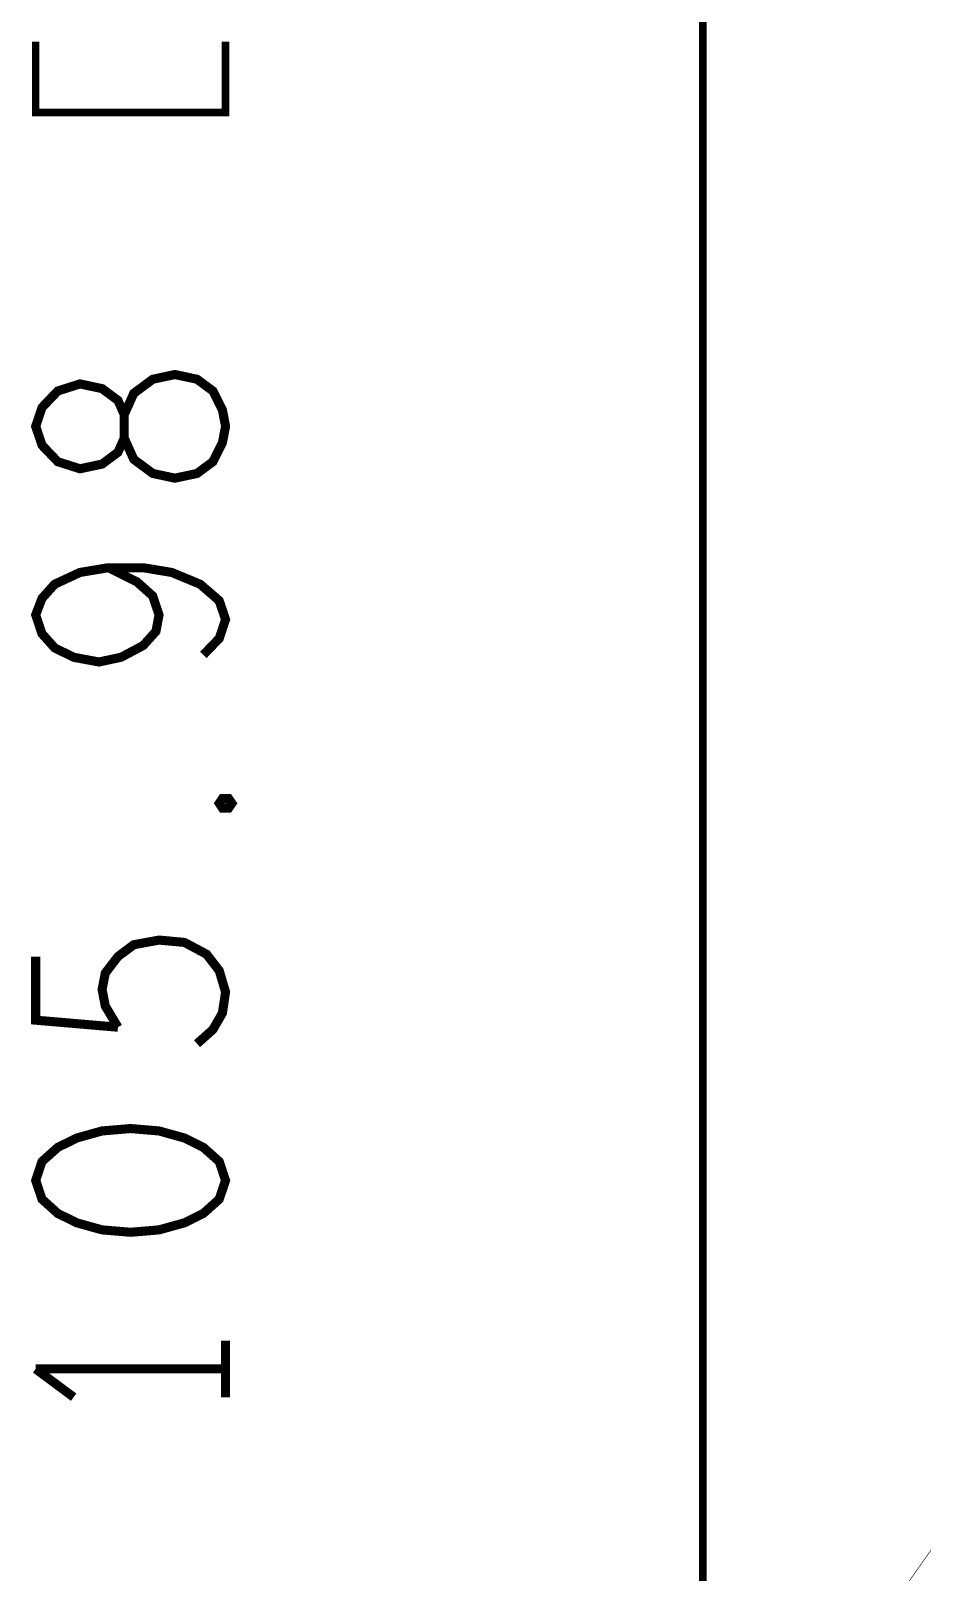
# Model space of a CAD drawing. Extents: x -81 to 328, y -202 to 89.
# Drawn here: x -32.59 to -17.68, y -57.56 to -31.81 of the extents above; entities that cross this region are included whole.
import ezdxf

# ---------------------------------------------------------------- set-up
doc = ezdxf.new("R2010")
doc.units = 0

msp = doc.modelspace()

# ---------------------------------------------------------------- linework, layer by layer
for points, const_width in [([(-21.35, -72.249), (-21.35, 32.011)], 0.127), ([(-29.329, -31.99), (-29.329, -33.171), (-32.504, -33.171), (-32.504, -31.99)], 0.127), ([(-29.7, -42.235), (-29.435, -41.959), (-29.329, -41.644), (-29.435, -41.329), (-29.753, -41.054), (-30.229, -40.857), (-30.705, -40.778), (-31.287, -40.778), (-31.763, -40.857), (-32.187, -41.054), (-32.398, -41.29), (-32.504, -41.566), (-32.398, -41.881), (-32.187, -42.117), (-31.869, -42.274), (-31.446, -42.353), (-31.076, -42.274), (-30.705, -42.077), (-30.493, -41.841), (-30.441, -41.566), (-30.546, -41.251), (-30.811, -41.014), (-31.287, -40.778)], 0.152), ([(-29.806, -48.731), (-29.541, -48.495), (-29.382, -48.219), (-29.329, -47.865), (-29.435, -47.51), (-29.647, -47.235), (-30.017, -47.038), (-30.441, -46.999), (-30.864, -47.077), (-31.128, -47.274), (-31.34, -47.55), (-31.393, -47.825), (-31.34, -48.101), (-31.128, -48.455)], 0.152), ([(-31.128, -48.455), (-32.504, -48.337), (-32.504, -47.274)], 0.152), ([(-29.329, -54.636), (-29.329, -53.692)], 0.152), ([(-29.329, -54.164), (-32.504, -54.164)], 0.152), ([(-32.504, -54.164), (-31.869, -54.636)], 0.152)]:
    msp.add_lwpolyline(points, dxfattribs=dict(const_width=const_width))
at = {"const_width": 0.0102}
msp.add_lwpolyline([(-11.95, 5.061), (-11.95, -46.094, -0.154617), (-13.774, -51.853), (-19.526, -60.019, 0.154617), (-21.35, -65.777), (-21.35, -82.847, 0.250784), (-20.905, -83.679), (-20.702, -83.814, 0.148072), (-20.147, -83.982), (-10.55, -83.982, 0.414366), (-10.05, -83.482), (-10.05, -71.034, -0.208002), (-8.46, -67.378), (2.17, -57.465, 0.207998), (5.35, -50.152), (5.35, -0.684, 0.256397)], format="xyb", dxfattribs=at)
at = {"const_width": 0.152}
for points in [[(-29.329, -38.416), (-29.382, -38.14), (-29.541, -37.825), (-29.806, -37.629), (-30.176, -37.55), (-30.546, -37.629), (-30.864, -37.865), (-31.023, -38.219), (-31.023, -38.613), (-31.128, -38.849), (-31.393, -39.046), (-31.763, -39.125), (-32.134, -39.007), (-32.398, -38.731), (-32.504, -38.416), (-32.398, -38.101), (-32.134, -37.825), (-31.763, -37.707), (-31.393, -37.786), (-31.128, -37.983), (-31.023, -38.219), (-31.023, -38.613), (-30.864, -38.967), (-30.546, -39.203), (-30.176, -39.282), (-29.806, -39.203), (-29.541, -39.007), (-29.382, -38.692)], [(-29.223, -44.715), (-29.277, -44.794), (-29.382, -44.794), (-29.435, -44.715), (-29.382, -44.636), (-29.277, -44.636)], [(-32.504, -51.014), (-32.398, -51.329), (-32.134, -51.566), (-31.817, -51.723), (-31.393, -51.841), (-30.917, -51.881), (-30.441, -51.841), (-30.017, -51.723), (-29.7, -51.566), (-29.435, -51.329), (-29.329, -51.014), (-29.435, -50.699), (-29.7, -50.463), (-30.017, -50.306), (-30.441, -50.188), (-30.917, -50.148), (-31.393, -50.188), (-31.817, -50.306), (-32.134, -50.463), (-32.398, -50.699)]]:
    msp.add_lwpolyline(points, close=True, dxfattribs=at)

doc.saveas('drawing.dxf')
